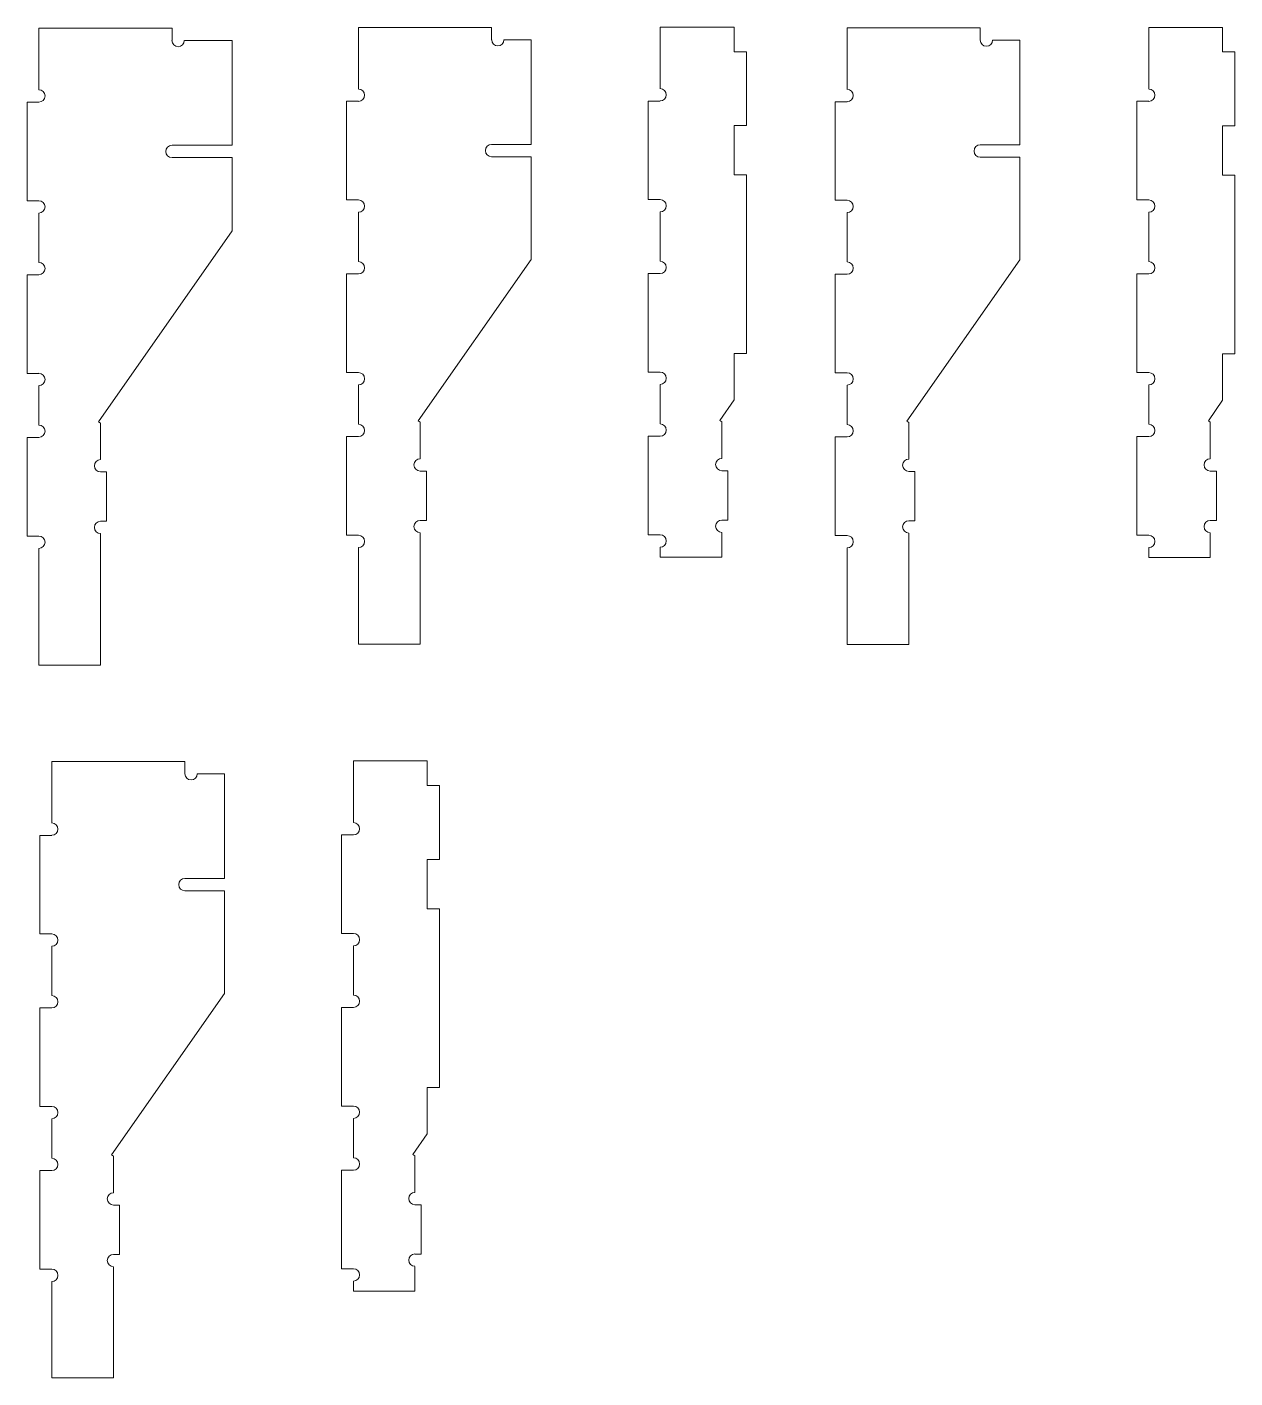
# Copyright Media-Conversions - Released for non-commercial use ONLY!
# Model space of a CAD drawing. Header units: inches. Extents: x 14.4 to 26.7, y 3.8 to 17.5.
import ezdxf

# ---------------------------------------------------------------- set-up
doc = ezdxf.new("R2010")
doc.units = ezdxf.units.IN
doc.header["$MEASUREMENT"] = 0
doc.layers.add('VISIBLE', color=7, linetype='Continuous', lineweight=0)

msp = doc.modelspace()

# ---------------------------------------------------------------- linework, layer by layer
at = {"layer": 'VISIBLE'}
for p, q in [((14.558, 16.845), (14.558, 17.47)), ((14.558, 17.47), (15.908, 17.47)), ((15.908, 17.345), (15.908, 17.47)), ((17.799, 17.479), (19.149, 17.479)), ((17.799, 16.854), (17.799, 17.479)), ((19.149, 17.354), (19.149, 17.479)), ((20.858, 16.857), (20.858, 17.482)), ((20.858, 17.482), (21.608, 17.482)), ((21.608, 17.232), (21.608, 17.482)), ((22.754, 17.475), (24.104, 17.475)), ((22.754, 16.85), (22.754, 17.475)), ((24.104, 17.35), (24.104, 17.475)), ((25.812, 16.854), (25.812, 17.479)), ((25.812, 17.479), (26.562, 17.479)), ((26.562, 17.229), (26.562, 17.479)), ((16.518, 17.345), (16.033, 17.345)), ((16.518, 17.345), (16.518, 16.283)), ((19.55, 17.354), (19.274, 17.354)), ((19.55, 17.354), (19.55, 16.291)), ((24.505, 17.35), (24.229, 17.35)), ((24.505, 17.35), (24.505, 16.288)), ((21.733, 17.232), (21.608, 17.232)), ((21.733, 17.232), (21.733, 16.482)), ((26.687, 17.229), (26.562, 17.229)), ((26.687, 17.229), (26.687, 16.479)), ((14.438, 15.72), (14.438, 16.72)), ((14.438, 16.72), (14.558, 16.72)), ((17.679, 15.729), (17.679, 16.729)), ((17.679, 16.729), (17.799, 16.729)), ((20.738, 15.732), (20.738, 16.732)), ((20.738, 16.732), (20.858, 16.732)), ((22.634, 15.725), (22.634, 16.725)), ((22.634, 16.725), (22.754, 16.725)), ((25.692, 15.729), (25.692, 16.729)), ((25.692, 16.729), (25.812, 16.729)), ((21.608, 16.482), (21.733, 16.482)), ((21.608, 15.982), (21.608, 16.482)), ((26.562, 16.479), (26.687, 16.479)), ((26.562, 15.979), (26.562, 16.479)), ((15.908, 16.283), (16.518, 16.283)), ((19.149, 16.291), (19.55, 16.291)), ((24.104, 16.288), (24.505, 16.288)), ((16.518, 16.158), (15.908, 16.158)), ((16.518, 16.158), (16.518, 15.416)), ((19.55, 16.166), (19.149, 16.166)), ((19.55, 16.166), (19.55, 15.126)), ((24.505, 16.163), (24.104, 16.163)), ((24.505, 16.163), (24.505, 15.122)), ((21.733, 15.982), (21.608, 15.982)), ((21.733, 15.982), (21.733, 14.171)), ((26.687, 15.979), (26.562, 15.979)), ((26.687, 15.979), (26.687, 14.167)), ((14.558, 15.72), (14.438, 15.72)), ((17.799, 15.729), (17.679, 15.729)), ((20.858, 15.732), (20.738, 15.732)), ((22.754, 15.725), (22.634, 15.725)), ((25.812, 15.729), (25.692, 15.729)), ((14.558, 15.095), (14.558, 15.595)), ((17.799, 15.104), (17.799, 15.604)), ((20.858, 15.107), (20.858, 15.607)), ((22.754, 15.1), (22.754, 15.6)), ((25.812, 15.104), (25.812, 15.604)), ((15.162, 13.48), (16.518, 15.416)), ((18.404, 13.489), (19.55, 15.126)), ((23.358, 13.486), (24.505, 15.122)), ((14.438, 14.97), (14.558, 14.97)), ((14.438, 13.97), (14.438, 14.97)), ((17.679, 13.979), (17.679, 14.979)), ((17.679, 14.979), (17.799, 14.979)), ((20.738, 14.982), (20.858, 14.982)), ((20.738, 13.982), (20.738, 14.982)), ((22.634, 13.975), (22.634, 14.975)), ((22.634, 14.975), (22.754, 14.975)), ((25.692, 14.979), (25.812, 14.979)), ((25.692, 13.979), (25.692, 14.979)), ((21.608, 13.7), (21.608, 14.171)), ((21.608, 14.171), (21.733, 14.171)), ((26.562, 13.697), (26.562, 14.167)), ((26.562, 14.167), (26.687, 14.167)), ((17.799, 13.979), (17.679, 13.979)), ((20.858, 13.982), (20.738, 13.982)), ((22.754, 13.975), (22.634, 13.975)), ((25.812, 13.979), (25.692, 13.979)), ((14.558, 13.97), (14.438, 13.97)), ((14.558, 13.445), (14.558, 13.845)), ((17.799, 13.454), (17.799, 13.854)), ((20.858, 13.457), (20.858, 13.857)), ((22.754, 13.45), (22.754, 13.85)), ((25.812, 13.454), (25.812, 13.854)), ((21.462, 13.493), (21.608, 13.7)), ((26.417, 13.489), (26.562, 13.697)), ((15.183, 13.466), (15.162, 13.48)), ((15.183, 13.095), (15.183, 13.466)), ((18.424, 13.475), (18.404, 13.489)), ((18.424, 13.104), (18.424, 13.475)), ((21.483, 13.478), (21.462, 13.493)), ((21.483, 13.107), (21.483, 13.478)), ((23.379, 13.471), (23.358, 13.486)), ((23.379, 13.1), (23.379, 13.471)), ((26.437, 13.475), (26.417, 13.489)), ((26.437, 13.104), (26.437, 13.475)), ((14.438, 13.32), (14.558, 13.32)), ((14.438, 12.32), (14.438, 13.32)), ((17.679, 12.329), (17.679, 13.329)), ((17.679, 13.329), (17.799, 13.329)), ((20.738, 13.332), (20.858, 13.332)), ((20.738, 12.332), (20.738, 13.332)), ((22.634, 12.325), (22.634, 13.325)), ((22.634, 13.325), (22.754, 13.325)), ((25.692, 13.329), (25.812, 13.329)), ((25.692, 12.329), (25.692, 13.329)), ((15.245, 12.97), (15.183, 12.97)), ((15.245, 12.47), (15.245, 12.97)), ((18.487, 12.979), (18.424, 12.979)), ((18.487, 12.479), (18.487, 12.979)), ((21.545, 12.982), (21.483, 12.982)), ((21.545, 12.482), (21.545, 12.982)), ((23.441, 12.975), (23.379, 12.975)), ((23.441, 12.475), (23.441, 12.975)), ((26.5, 12.979), (26.437, 12.979)), ((26.5, 12.479), (26.5, 12.979)), ((15.183, 12.47), (15.245, 12.47)), ((18.424, 12.479), (18.487, 12.479)), ((21.483, 12.482), (21.545, 12.482)), ((23.379, 12.475), (23.441, 12.475)), ((26.437, 12.479), (26.5, 12.479)), ((15.183, 11.012), (15.183, 12.345)), ((18.424, 11.225), (18.424, 12.354)), ((20.858, 12.332), (20.738, 12.332)), ((21.483, 12.107), (21.483, 12.357)), ((23.379, 11.222), (23.379, 12.35)), ((26.437, 12.104), (26.437, 12.354)), ((14.558, 12.32), (14.438, 12.32)), ((14.558, 11.012), (14.558, 12.195)), ((17.799, 12.329), (17.679, 12.329)), ((17.799, 11.225), (17.799, 12.204)), ((20.858, 12.107), (20.858, 12.207)), ((22.754, 12.325), (22.634, 12.325)), ((22.754, 11.222), (22.754, 12.2)), ((25.812, 12.329), (25.692, 12.329)), ((25.812, 12.104), (25.812, 12.204)), ((21.483, 12.107), (20.858, 12.107)), ((26.437, 12.104), (25.812, 12.104)), ((18.424, 11.225), (17.799, 11.225)), ((23.379, 11.222), (22.754, 11.222)), ((15.183, 11.012), (14.558, 11.012)), ((14.689, 10.035), (16.039, 10.035)), ((14.689, 9.41), (14.689, 10.035)), ((16.039, 9.91), (16.039, 10.035)), ((17.747, 9.414), (17.747, 10.039)), ((17.747, 10.039), (18.497, 10.039)), ((18.497, 9.789), (18.497, 10.039)), ((16.439, 9.91), (16.164, 9.91)), ((16.439, 9.91), (16.439, 8.848)), ((18.622, 9.789), (18.497, 9.789)), ((18.622, 9.789), (18.622, 9.039)), ((14.569, 8.285), (14.569, 9.285)), ((14.569, 9.285), (14.689, 9.285)), ((17.627, 8.289), (17.627, 9.289)), ((17.627, 9.289), (17.747, 9.289)), ((18.497, 9.039), (18.622, 9.039)), ((18.497, 8.539), (18.497, 9.039)), ((16.039, 8.848), (16.439, 8.848)), ((16.439, 8.723), (16.039, 8.723)), ((16.439, 8.723), (16.439, 7.682)), ((18.622, 8.539), (18.497, 8.539)), ((18.622, 8.539), (18.622, 6.727)), ((14.689, 8.285), (14.569, 8.285)), ((17.747, 8.289), (17.627, 8.289)), ((14.689, 7.66), (14.689, 8.16)), ((17.747, 7.664), (17.747, 8.164)), ((15.293, 6.046), (16.439, 7.682)), ((14.569, 6.535), (14.569, 7.535)), ((14.569, 7.535), (14.689, 7.535)), ((17.627, 7.539), (17.747, 7.539)), ((17.627, 6.539), (17.627, 7.539)), ((18.497, 6.257), (18.497, 6.727)), ((18.497, 6.727), (18.622, 6.727)), ((14.689, 6.535), (14.569, 6.535)), ((17.747, 6.539), (17.627, 6.539)), ((14.689, 6.01), (14.689, 6.41)), ((17.747, 6.014), (17.747, 6.414)), ((18.351, 6.049), (18.497, 6.257)), ((15.314, 6.031), (15.293, 6.046)), ((15.314, 5.66), (15.314, 6.031)), ((18.372, 6.035), (18.351, 6.049)), ((18.372, 5.664), (18.372, 6.035)), ((14.569, 4.885), (14.569, 5.885)), ((14.569, 5.885), (14.689, 5.885)), ((17.627, 5.889), (17.747, 5.889)), ((17.627, 4.889), (17.627, 5.889)), ((15.376, 5.535), (15.314, 5.535)), ((15.376, 5.035), (15.376, 5.535)), ((18.434, 5.539), (18.372, 5.539)), ((18.434, 5.039), (18.434, 5.539)), ((15.314, 5.035), (15.376, 5.035)), ((18.372, 5.039), (18.434, 5.039)), ((14.689, 4.885), (14.569, 4.885)), ((15.314, 3.782), (15.314, 4.91)), ((17.747, 4.889), (17.627, 4.889)), ((18.372, 4.664), (18.372, 4.914)), ((14.689, 3.782), (14.689, 4.76)), ((17.747, 4.664), (17.747, 4.764)), ((18.372, 4.664), (17.747, 4.664)), ((15.314, 3.782), (14.689, 3.782))]:
    msp.add_line(p, q, dxfattribs=at)
for centre, start, end in [((15.97, 17.345), 180, 0), ((19.212, 17.354), 180, 0), ((24.166, 17.35), 180, 0), ((17.799, 16.791), 270, 90), ((20.858, 16.795), 270, 90), ((25.812, 16.791), 270, 90), ((14.558, 16.783), 270, 90), ((22.754, 16.788), 270, 90), ((15.908, 16.22), 90, 270), ((19.149, 16.229), 90, 270), ((24.104, 16.225), 90, 270), ((14.558, 15.658), 270, 90), ((17.799, 15.666), 270, 90), ((20.858, 15.67), 270, 90), ((22.754, 15.663), 270, 90), ((25.812, 15.666), 270, 90), ((14.558, 15.033), 270, 90), ((17.799, 15.041), 270, 90), ((20.858, 15.045), 270, 90), ((22.754, 15.038), 270, 90), ((25.812, 15.041), 270, 90), ((17.799, 13.916), 270, 90), ((20.858, 13.92), 270, 90), ((22.754, 13.913), 270, 90), ((25.812, 13.916), 270, 90), ((14.558, 13.908), 270, 90), ((14.558, 13.383), 270, 90), ((17.799, 13.391), 270, 90), ((20.858, 13.395), 270, 90), ((22.754, 13.388), 270, 90), ((25.812, 13.391), 270, 90), ((15.183, 13.033), 90, 270), ((18.424, 13.041), 90, 270), ((21.483, 13.045), 90, 270), ((23.379, 13.038), 90, 270), ((26.437, 13.041), 90, 270), ((15.183, 12.408), 90, 270), ((18.424, 12.416), 90, 270), ((21.483, 12.42), 90, 270), ((23.379, 12.413), 90, 270), ((26.437, 12.416), 90, 270), ((20.858, 12.27), 270, 90), ((14.558, 12.258), 270, 90), ((17.799, 12.266), 270, 90), ((22.754, 12.263), 270, 90), ((25.812, 12.266), 270, 90), ((16.101, 9.91), 180, 0), ((14.689, 9.348), 270, 90), ((17.747, 9.352), 270, 90), ((16.039, 8.785), 90, 270), ((14.689, 8.223), 270, 90), ((17.747, 8.227), 270, 90), ((14.689, 7.598), 270, 90), ((17.747, 7.602), 270, 90), ((14.689, 6.473), 270, 90), ((17.747, 6.477), 270, 90), ((14.689, 5.948), 270, 90), ((17.747, 5.952), 270, 90), ((15.314, 5.598), 90, 270), ((18.372, 5.602), 90, 270), ((15.314, 4.973), 90, 270), ((18.372, 4.977), 90, 270), ((14.689, 4.823), 270, 90), ((17.747, 4.827), 270, 90)]:
    msp.add_arc(centre, 0.0625, start, end, dxfattribs=at)

doc.saveas('drawing.dxf')
